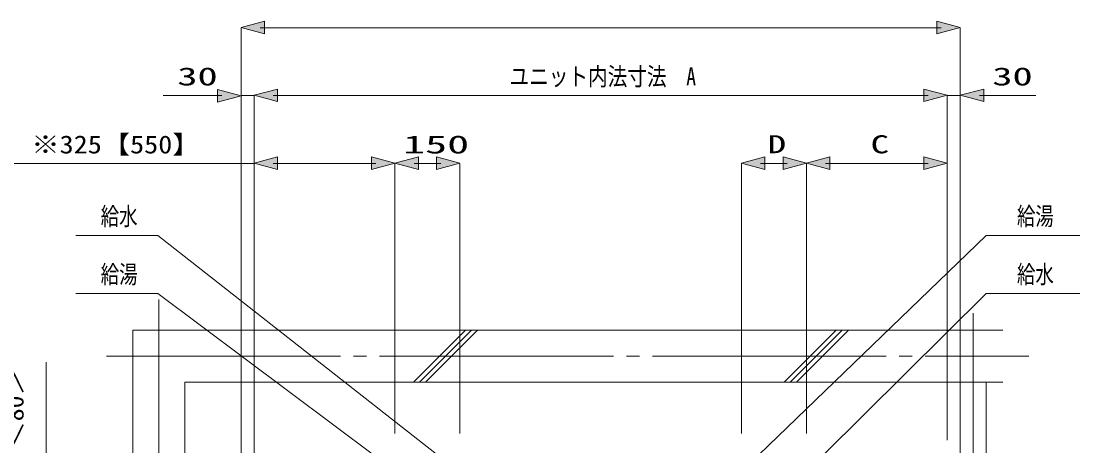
# Model space of a CAD drawing. Units: millimetres on the paper. Extents: x -305 to 305, y -152 to 152.
# Drawn here: x -232.4 to -150.9, y 58.7 to 91.4 of the extents above; entities that cross this region are included whole.
import ezdxf
from ezdxf.enums import TextEntityAlignment as Align

# ---------------------------------------------------------------- set-up
doc = ezdxf.new("R2010")
doc.units = ezdxf.units.MM
doc.linetypes.add('LONG_CHAIN', pattern=[21, 18, -1, 1, -1])
doc.layers.add('0-2_HV', color=7, linetype='Continuous', lineweight=9)
doc.styles.add('ＭＳ ゴシック', font='')
doc.styles.get('ＭＳ ゴシック').set_extended_font_data('MS Gothic')

msp = doc.modelspace()

# ---------------------------------------------------------------- linework, layer by layer
at = {"layer": '0-2_HV'}
for p, q in [((-215.448, 90.877), (-213.643, 91.362)), ((-213.643, 91.362), (-213.643, 90.394)), ((-161.919, 91.362), (-161.919, 90.394)), ((-160.113, 90.877), (-161.919, 91.362)), ((-215.449, 58.106), (-215.449, 90.857)), ((-213.643, 90.394), (-215.448, 90.877)), ((-213.973, 90.857), (-161.588, 90.857)), ((-161.919, 90.394), (-160.113, 90.877)), ((-160.113, 59.106), (-160.113, 90.857)), ((-216.925, 85.635), (-221.439, 85.635)), ((-217.255, 85.131), (-217.255, 86.099)), ((-217.255, 86.099), (-215.449, 85.615)), ((-215.449, 85.615), (-217.255, 85.131)), ((-215.449, 85.635), (-214.449, 85.635)), ((-214.449, 57.772), (-214.449, 85.635)), ((-214.448, 85.655), (-212.643, 86.139)), ((-212.643, 85.171), (-214.448, 85.655)), ((-212.973, 85.635), (-162.588, 85.635)), ((-212.643, 86.139), (-212.643, 85.171)), ((-162.919, 86.139), (-162.919, 85.171)), ((-161.113, 85.655), (-162.919, 86.139)), ((-162.919, 85.171), (-161.113, 85.655)), ((-161.113, 85.635), (-160.113, 85.635)), ((-161.113, 59.106), (-161.113, 85.635)), ((-160.113, 85.655), (-158.306, 86.139)), ((-158.306, 85.171), (-160.113, 85.655)), ((-158.637, 85.635), (-154.308, 85.635)), ((-158.306, 86.139), (-158.306, 85.171)), ((-214.448, 80.433), (-212.643, 80.918)), ((-212.643, 80.918), (-212.643, 79.95)), ((-205.421, 80.918), (-205.421, 79.95)), ((-203.615, 80.433), (-205.421, 80.918)), ((-203.615, 80.433), (-201.809, 80.917)), ((-201.809, 80.917), (-201.809, 79.949)), ((-200.421, 80.917), (-200.421, 79.949)), ((-198.615, 80.433), (-200.421, 80.917)), ((-176.947, 80.433), (-175.141, 80.917)), ((-175.141, 80.917), (-175.141, 79.949)), ((-173.752, 80.917), (-173.752, 79.949)), ((-171.947, 80.433), (-173.752, 80.917)), ((-171.947, 80.433), (-170.141, 80.917)), ((-170.141, 80.917), (-170.141, 79.949)), ((-162.918, 80.918), (-162.918, 79.95)), ((-161.112, 80.433), (-162.918, 80.918)), ((-214.449, 80.413), (-235.763, 80.413)), ((-212.643, 79.95), (-214.448, 80.433)), ((-212.973, 80.413), (-205.091, 80.413)), ((-205.421, 79.95), (-203.615, 80.433)), ((-201.809, 79.949), (-203.615, 80.433)), ((-203.615, 59.612), (-203.615, 80.413)), ((-202.139, 80.413), (-200.091, 80.413)), ((-200.421, 79.949), (-198.615, 80.433)), ((-198.615, 59.612), (-198.615, 80.412)), ((-175.141, 79.949), (-176.947, 80.433)), ((-176.946, 59.612), (-176.946, 80.412)), ((-175.471, 80.413), (-173.422, 80.413)), ((-173.752, 79.949), (-171.947, 80.433)), ((-170.141, 79.949), (-171.947, 80.433)), ((-171.947, 59.612), (-171.947, 80.412)), ((-170.471, 80.413), (-162.588, 80.413)), ((-162.918, 79.95), (-161.112, 80.433)), ((-228.154, 74.87), (-221.867, 74.87)), ((-221.867, 74.87), (-200.186, 57.857)), ((-158.113, 74.87), (-175.618, 57.971)), ((-150.913, 74.87), (-158.113, 74.87)), ((-228.154, 70.399), (-221.867, 70.399)), ((-221.867, 70.399), (-205.064, 57.83)), ((-158.113, 70.399), (-170.632, 57.984)), ((-150.913, 70.399), (-158.113, 70.399)), ((-223.783, 67.58), (-223.783, 15.015)), ((-223.783, 67.58), (-156.848, 67.58)), ((-198.19, 67.58), (-202.191, 63.58)), ((-197.719, 67.58), (-201.72, 63.58)), ((-197.248, 67.58), (-201.248, 63.58)), ((-169.664, 67.58), (-173.665, 63.58)), ((-169.193, 67.58), (-173.193, 63.58)), ((-168.721, 67.58), (-172.722, 63.58)), ((-230.448, 57.888), (-230.448, 65.103)), ((-219.782, 63.58), (-156.848, 63.58)), ((-219.782, 63.58), (-219.782, 15.015)), ((-160.113, 63.58), (-160.113, 17.743)), ((-158.113, 63.58), (-158.113, 15.743))]:
    msp.add_line(p, q, dxfattribs=at)
at = {"layer": '0-2_HV', "linetype": 'LONG_CHAIN'}
for p, q in [((-221.782, 69.932), (-221.782, 12.205)), ((-159.112, 68.876), (-159.112, 12.205)), ((-225.805, 65.579), (-154.845, 65.579))]:
    msp.add_line(p, q, dxfattribs=at)
at = {"layer": '0-2_HV'}
for points in [[(-213.643, 90.394), (-213.643, 91.362), (-215.448, 90.877)], [(-161.919, 90.394), (-161.919, 91.362), (-160.113, 90.877)], [(-217.255, 86.099), (-217.255, 85.131), (-215.449, 85.615)], [(-212.643, 85.171), (-212.643, 86.139), (-214.448, 85.655)], [(-162.919, 85.171), (-162.919, 86.139), (-161.113, 85.655)], [(-158.306, 85.171), (-158.306, 86.139), (-160.113, 85.655)], [(-212.643, 79.95), (-212.643, 80.918), (-214.448, 80.433)], [(-205.421, 79.95), (-205.421, 80.918), (-203.615, 80.433)], [(-201.809, 79.949), (-201.809, 80.917), (-203.615, 80.433)], [(-200.421, 79.949), (-200.421, 80.917), (-198.615, 80.433)], [(-175.141, 79.949), (-175.141, 80.917), (-176.947, 80.433)], [(-173.752, 79.949), (-173.752, 80.917), (-171.947, 80.433)], [(-170.141, 79.949), (-170.141, 80.917), (-171.947, 80.433)], [(-162.918, 79.95), (-162.918, 80.918), (-161.112, 80.433)]]:
    msp.add_solid(points, dxfattribs=at)

# ---------------------------------------------------------------- texts
at = {"layer": '0-2_HV', "style": 'ＭＳ ゴシック'}
for s, height, width, p in [('ユニット内法寸法\u3000A', 1.385, 0.8, (-194.799, 85.997)), ('30', 1.386, 1.65, (-220.359, 85.999)), ('30', 1.386, 1.65, (-157.65, 85.999)), ('※325【550】', 1.385, 1.15, (-231.587, 80.761)), ('150', 1.385, 1.8, (-202.986, 80.761)), ('D', 1.386, 1.5, (-174.926, 80.78)), ('C', 1.386, 1.5, (-167.009, 80.773)), ('給水', 1.386, 0.75, (-226.25, 75.234)), ('給湯', 1.386, 0.75, (-155.752, 75.235)), ('給湯', 1.386, 0.75, (-226.25, 70.764)), ('給水', 1.386, 0.75, (-155.752, 70.763))]:
    msp.add_text(s, height=height, dxfattribs=dict(at, width=width)).set_placement(p, align=Align.BOTTOM_LEFT)
at = {"layer": '0-2_HV', "style": 'ＭＳ ゴシック', "width": 1.05}
msp.add_text('＜80＞', height=1.385, rotation=90, dxfattribs=at).set_placement((-231.77, 58.58), align=Align.BOTTOM_LEFT)

doc.saveas('drawing.dxf')
